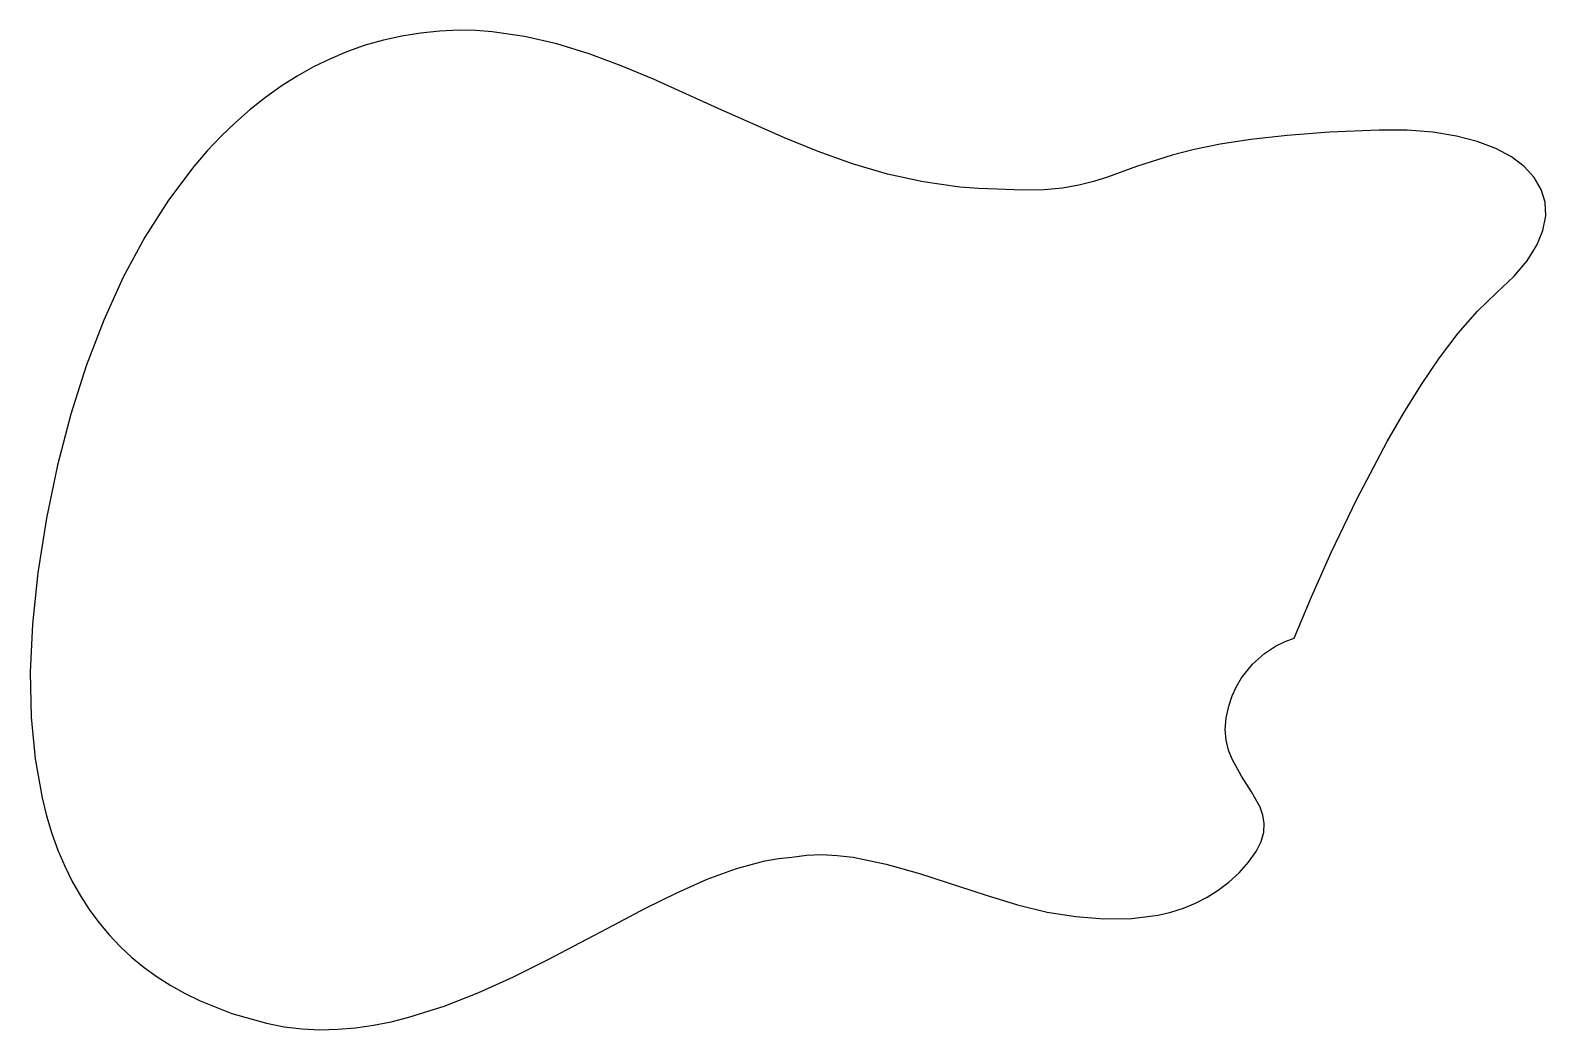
# Model space of a CAD drawing. Extents: x -194 to 61, y -87 to 81.
import ezdxf

# ---------------------------------------------------------------- set-up
doc = ezdxf.new("R2010")
doc.units = 0
doc.layers.add('Layer_1', color=7, linetype='CONTINUOUS')

msp = doc.modelspace()

# ---------------------------------------------------------------- linework, layer by layer
at = {"layer": 'Layer_1', "color": 7}
for p, q in [((-134.46083, 79.61505), (-137.49217, 78.75135)), ((-131.36567, 80.30111), (-134.46083, 79.61505)), ((-128.20784, 80.8065), (-131.36567, 80.30111)), ((-124.98847, 81.12819), (-128.20784, 80.8065)), ((-121.70871, 81.26317), (-124.98847, 81.12819)), ((-118.94648, 81.22539), (-121.70871, 81.26319)), ((-121.70871, 81.26319), (-121.70871, 81.26319)), ((-116.19837, 81.03666), (-118.94648, 81.22539)), ((-110.73729, 80.2464), (-116.19837, 81.03666)), ((-105.31098, 78.97212), (-110.73729, 80.2464)), ((-99.904957, 77.2935), (-105.31098, 78.97212)), ((-143.35885, 76.50311), (-146.1919, 75.12462)), ((-140.45856, 77.71303), (-143.35885, 76.50311)), ((-137.49217, 78.75135), (-140.45856, 77.71303)), ((-94.504724, 75.29022), (-99.904957, 77.2935)), ((-146.1919, 75.12462), (-148.95657, 73.5806)), ((-89.095791, 73.04196), (-94.504724, 75.29022)), ((-151.65173, 71.87405), (-154.27622, 70.008)), ((-148.95657, 73.5806), (-151.65173, 71.87405)), ((-78.193853, 68.12924), (-89.095791, 73.04196)), ((-154.27622, 70.008), (-156.82892, 67.98549)), ((-156.82892, 67.98549), (-159.30867, 65.80953)), ((-67.083209, 63.19277), (-78.193853, 68.12924)), ((-159.30867, 65.80953), (-161.71434, 63.48316)), ((24.492849, 64.14765), (17.355163, 63.60854)), ((32.813464, 64.51257), (24.492849, 64.14765)), ((37.525861, 64.49257), (32.813464, 64.51257)), ((41.858769, 64.15328), (37.525861, 64.49257)), ((45.794149, 63.51504), (41.858769, 64.15328)), ((-161.71434, 63.48316), (-164.04479, 61.00938)), ((-61.413393, 60.91484), (-67.083209, 63.19277)), ((1.73656, 61.24684), (-1.972531, 60.31175)), ((6.107331, 62.12805), (1.73656, 61.24684)), ((11.270095, 62.92532), (6.107331, 62.12805)), ((17.355163, 63.60854), (11.270095, 62.92532)), ((49.313969, 62.59819), (45.794149, 63.51504)), ((52.400189, 61.42306), (49.313969, 62.59819)), ((55.034779, 60.00997), (52.400189, 61.42306)), ((-164.04479, 61.00938), (-166.29888, 58.39124)), ((-55.647925, 58.87001), (-61.413393, 60.91484)), ((-49.772313, 57.13796), (-55.647925, 58.87001)), ((-1.972531, 60.31175), (-7.926918, 58.40026)), ((57.199709, 58.37927), (55.034779, 60.00997)), ((-166.29888, 58.39124), (-170.57341, 52.73395)), ((-43.772065, 55.79839), (-49.772313, 57.13796)), ((-12.79833, 56.63424), (-15.153701, 55.88097)), ((-7.926918, 58.40026), (-12.79833, 56.63424)), ((58.876939, 56.55127), (57.199709, 58.37927)), ((60.048429, 54.54633), (58.876939, 56.55127)), ((-37.63269, 54.93096), (-43.772065, 55.79839)), ((-34.506301, 54.69921), (-37.63269, 54.93096)), ((-31.339696, 54.61541), (-34.506301, 54.69921)), ((-27.080237, 54.43484), (-31.339696, 54.61541)), ((-23.462221, 54.50114), (-27.080237, 54.43484)), ((-20.355334, 54.78435), (-23.462221, 54.50114)), ((-17.629265, 55.25432), (-20.355334, 54.78435)), ((-15.153701, 55.88097), (-17.629265, 55.25432)), ((60.696149, 52.38476), (60.048429, 54.54633)), ((-170.57341, 52.73395), (-174.5288, 46.53547)), ((60.802069, 50.0869), (60.696149, 52.38476)), ((60.348149, 47.67309), (60.802069, 50.0869)), ((-174.5288, 46.53547), (-178.15592, 39.82001)), ((59.316349, 45.16364), (60.348149, 47.67309)), ((57.688639, 42.57891), (59.316349, 45.16364)), ((55.446989, 39.93921), (57.688639, 42.57891)), ((-178.15592, 39.82001), (-181.44565, 32.61176)), ((52.573369, 37.26488), (55.446989, 39.93921)), ((49.327889, 34.1073), (52.573369, 37.26488)), ((46.123139, 30.40515), (49.327889, 34.1073)), ((-181.44565, 32.61176), (-184.38887, 24.93493)), ((42.982379, 26.26166), (46.123139, 30.40515)), ((39.928879, 21.78009), (42.982379, 26.26166)), ((-184.38887, 24.93493), (-186.97645, 16.81372)), ((36.985912, 17.06368), (39.928879, 21.78009)), ((-186.97645, 16.81372), (-189.19926, 8.27232)), ((34.17676, 12.21571), (36.985912, 17.06368)), ((29.052978, 2.53803), (34.17676, 12.21571)), ((-189.19926, 8.27232), (-191.04818, -0.66507)), ((24.743714, -6.42693), (29.052978, 2.53803)), ((-191.04818, -0.66507), (-192.48964, -9.81529)), ((21.435154, -13.85317), (24.743714, -6.42693)), ((-192.48964, -9.81529), (-193.39436, -18.42617)), ((18.564884, -20.78537), (21.435154, -13.85317)), ((-193.39436, -18.42617), (-193.77021, -26.50326)), ((13.537238, -23.39235), (15.43149, -22.14803)), ((15.43149, -22.14803), (17.036557, -21.34488)), ((17.036557, -21.34488), (18.564884, -20.78537)), ((9.695422, -27.48119), (11.557361, -25.14701)), ((11.557361, -25.14701), (13.537238, -23.39235)), ((-193.77021, -26.50326), (-193.62507, -34.05209)), ((8.872292, -28.88722), (9.695422, -27.48119)), ((7.568938, -32.22039), (8.154982, -30.46407)), ((8.154982, -30.46407), (8.872292, -28.88722)), ((7.139604, -34.16482), (7.568938, -32.22039)), ((-193.62507, -34.05209), (-192.96682, -41.07822)), ((6.97084, -36.12085), (7.139604, -34.16482)), ((7.112794, -37.92015), (6.97084, -36.12085)), ((7.510375, -39.58373), (7.112794, -37.92015)), ((8.108492, -41.13255), (7.510375, -39.58373)), ((-192.96682, -41.07822), (-191.80332, -47.58719)), ((9.685971, -43.96991), (8.108492, -41.13255)), ((11.4045, -46.60012), (9.685971, -43.96991)), ((-191.80332, -47.58719), (-191.03456, -50.64947)), ((12.823351, -49.19107), (11.4045, -46.60012)), ((-191.03456, -50.64947), (-190.14244, -53.58454)), ((13.282668, -50.52429), (12.823351, -49.19107)), ((13.501793, -51.91066), (13.282668, -50.52429)), ((12.999097, -54.92676), (13.425633, -53.37115)), ((13.425633, -53.37115), (13.501793, -51.91066)), ((-190.14244, -53.58454), (-189.12795, -56.39309)), ((12.167094, -56.59848), (12.999097, -54.92676)), ((-189.12795, -56.39309), (-187.99207, -59.07582)), ((-75.148736, -59.45842), (-70.400367, -58.18468)), ((-70.400367, -58.18468), (-68.097293, -57.7881)), ((-68.097293, -57.7881), (-65.843906, -57.56988)), ((-65.843906, -57.56988), (-63.395187, -57.2317)), ((-63.395187, -57.2317), (-60.852815, -57.1413)), ((-60.852815, -57.1413), (-58.230168, -57.27177)), ((-58.230168, -57.27177), (-55.540627, -57.59608)), ((-55.540627, -57.59608), (-50.014374, -58.71824)), ((9.280916, -60.18511), (10.874534, -58.40729)), ((10.874534, -58.40729), (12.167094, -56.59848)), ((-187.99207, -59.07582), (-186.73578, -61.63341)), ((-80.075328, -61.28211), (-75.148736, -59.45842)), ((-50.014374, -58.71824), (-44.38109, -60.29187)), ((-44.38109, -60.29187), (-33.221551, -63.92982)), ((7.586952, -61.75562), (9.280916, -60.18511)), ((-186.73578, -61.63341), (-185.36007, -64.06656)), ((-90.408432, -66.14347), (-85.166455, -63.54679)), ((-85.166455, -63.54679), (-80.075328, -61.28211)), ((3.924746, -64.30901), (5.799332, -63.12739)), ((5.799332, -63.12739), (7.586952, -61.75562)), ((-185.36007, -64.06656), (-183.86592, -66.37597)), ((-95.78757, -68.96319), (-90.408432, -66.14347)), ((-33.221551, -63.92982), (-27.909361, -65.56231)), ((-27.909361, -65.56231), (-22.918266, -66.78256)), ((-2.153901, -66.79887), (-0.05856, -66.13617)), ((-0.05856, -66.13617), (1.969885, -65.30908)), ((1.969885, -65.30908), (3.924746, -64.30901)), ((-183.86592, -66.37597), (-182.25431, -68.56232)), ((-182.25431, -68.56232), (-180.52623, -70.62631)), ((-22.918266, -66.78256), (-18.132314, -67.55624)), ((-18.132314, -67.55624), (-13.399844, -67.94713)), ((-13.399844, -67.94713), (-8.77438, -67.88653)), ((-8.77438, -67.88653), (-4.309444, -67.30578)), ((-4.309444, -67.30578), (-2.153901, -66.79887)), ((-180.52623, -70.62631), (-178.68267, -72.56864)), ((-106.90259, -74.83581), (-95.78757, -68.96319)), ((-178.68267, -72.56864), (-176.72461, -74.38999)), ((-176.72461, -74.38999), (-174.65302, -76.09106)), ((-174.65302, -76.09106), (-172.4689, -77.67254)), ((-112.61109, -77.67078), (-106.90259, -74.83581)), ((-172.4689, -77.67254), (-170.17324, -79.13513)), ((-118.40201, -80.29287), (-112.61109, -77.67078)), ((-170.17324, -79.13513), (-167.767, -80.47951)), ((-167.767, -80.47951), (-165.25119, -81.70639)), ((-124.26166, -82.59313), (-118.40201, -80.29287)), ((-165.25119, -81.70639), (-159.89475, -83.81038)), ((-159.89475, -83.81038), (-154.11179, -85.45266)), ((-130.17635, -84.46256), (-124.26166, -82.59313)), ((-154.11179, -85.45266), (-151.11361, -86.0396)), ((-151.11361, -86.0396), (-148.1138, -86.39623)), ((-148.1138, -86.39623), (-145.11406, -86.53619)), ((-145.11406, -86.53619), (-142.11611, -86.47309)), ((-142.11611, -86.47309), (-139.12165, -86.22056)), ((-139.12165, -86.22056), (-136.13239, -85.79221)), ((-136.13239, -85.79221), (-133.15006, -85.20167)), ((-133.15006, -85.20167), (-130.17635, -84.46256))]:
    msp.add_line(p, q, dxfattribs=at)

doc.saveas('drawing.dxf')
